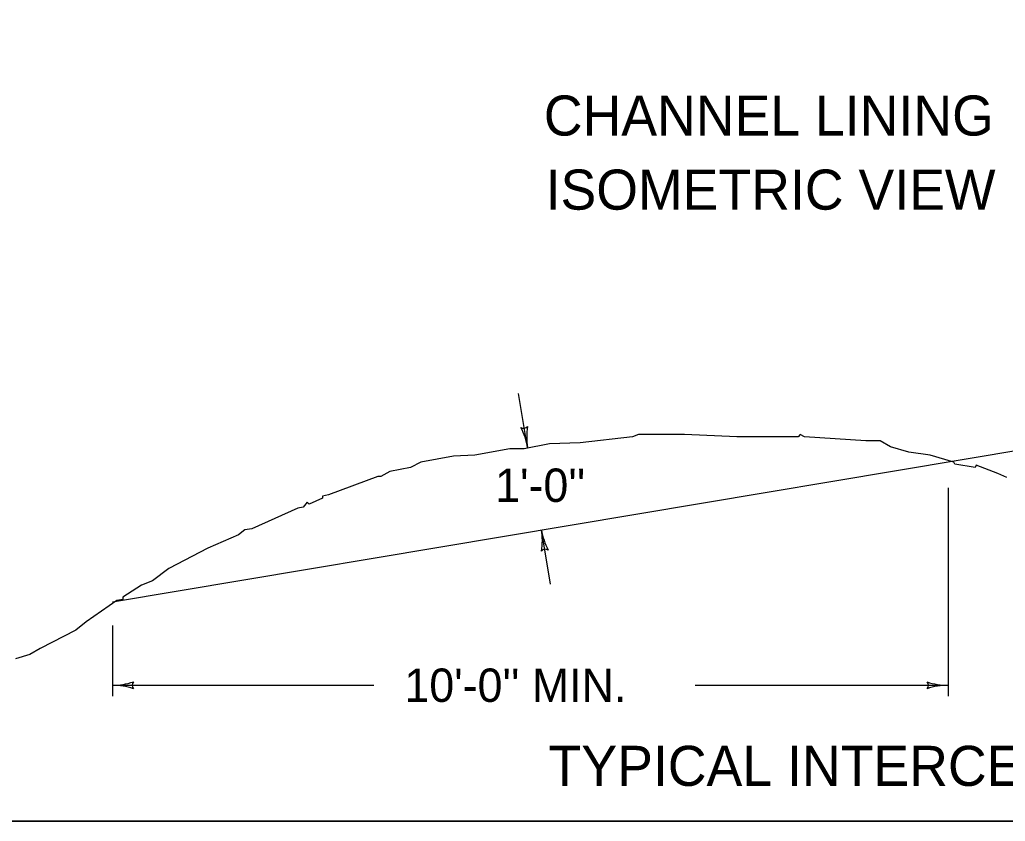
# Model space of a CAD drawing. Extents: x 1007 to 1035.5, y 1000.5 to 1021.5.
# Drawn here: x 1018.19 to 1024.09, y 1000.5 to 1005.3 of the extents above; entities that cross this region are included whole.
import ezdxf

# ---------------------------------------------------------------- set-up
doc = ezdxf.new("R2010")
doc.units = 0
for name, color, linetype in [('Level 1', 7, 'Continuous'), ('Level 10', 7, 'Continuous'), ('Level 11', 7, 'Continuous')]:
    doc.layers.add(name, color=color, linetype=linetype)

msp = doc.modelspace()

# ---------------------------------------------------------------- linework, layer by layer
at = {"layer": 'Level 1'}
for p, q in [((1018.7498, 1001.814), (1030.1458, 1003.721)), ((1021.2343, 1002.7368), (1021.1801, 1003.0606)), ((1023.7498, 1002.4953), (1023.7498, 1001.2495)), ((1021.371, 1001.9198), (1021.3168, 1002.2436)), ((1018.7498, 1001.672), (1018.7498, 1001.2495)), ((1018.7498, 1001.314), (1020.3133, 1001.314)), ((1022.2376, 1001.314), (1023.7498, 1001.314))]:
    msp.add_line(p, q, dxfattribs=at)
msp.add_lwpolyline([(1024.1027, 1002.5572), (1024.0476, 1002.5817), (1023.919, 1002.6307), (1023.9129, 1002.6184), (1023.7904, 1002.6368), (1023.7843, 1002.649), (1023.6435, 1002.6919), (1023.5149, 1002.7103), (1023.4047, 1002.7408), (1023.3434, 1002.7776), (1023.2578, 1002.7776), (1022.8903, 1002.8021), (1022.8658, 1002.8143), (1022.8536, 1002.8021), (1022.4985, 1002.8021), (1022.4863, 1002.8021), (1022.1739, 1002.8143), (1021.8984, 1002.8143), (1021.8617, 1002.8021), (1021.5494, 1002.7653), (1021.3658, 1002.7593), (1021.2127, 1002.7286), (1021.1269, 1002.7286), (1020.9188, 1002.6919), (1020.7902, 1002.6858), (1020.5943, 1002.649), (1020.533, 1002.6184), (1020.4105, 1002.5939), (1020.3554, 1002.5633), (1020.3371, 1002.5633), (1020.0432, 1002.4531), (1020.0064, 1002.447), (1020.0064, 1002.4348), (1019.9268, 1002.398), (1019.9146, 1002.4103), (1019.8901, 1002.3796), (1019.8595, 1002.3735), (1019.5839, 1002.251), (1019.5411, 1002.2449), (1019.5043, 1002.2143), (1019.3207, 1002.1347), (1019.088, 1002.0123), (1018.99, 1001.9388), (1018.9227, 1001.9143), (1018.8124, 1001.8408), (1018.8124, 1001.8285), (1018.7757, 1001.8224), (1018.592, 1001.6938), (1018.5308, 1001.6448), (1018.3165, 1001.5347), (1018.2553, 1001.4979), (1018.1695, 1001.4734)], dxfattribs=at)
for centre, radius, start, end in [((1021.2098, 1002.8835), 0.0313, 238.27279, 320.38948), ((1020.8487, 1002.6723), 0.3909, 9.49819, 28.16698), ((1021.6198, 1002.8013), 0.3909, 170.84535, 189.49208), ((1020.8487, 1002.6723), 0.3909, 9.48597, 9.49819), ((1021.7024, 1002.3081), 0.3909, 189.48597, 189.49819), ((1021.7024, 1002.3081), 0.3909, 189.49819, 208.16697), ((1020.9313, 1002.1791), 0.3909, 350.84535, 9.49208), ((1021.3413, 1002.097), 0.0313, 58.27279, 140.38948), ((1018.7498, 1001.7049), 0.3909, 270, 288.66878), ((1018.8985, 1001.314), 0.0313, 138.7746, 220.89129), ((1023.6012, 1001.314), 0.0313, 318.7746, 40.89129), ((1023.7498, 1001.7049), 0.3909, 251.34716, 269.99389), ((1018.7498, 1001.7049), 0.3909, 269.98778, 270), ((1018.7498, 1000.9231), 0.3909, 71.34716, 89.99389), ((1023.7498, 1000.9231), 0.3909, 90, 108.66878), ((1023.7498, 1000.9231), 0.3909, 89.98778, 90)]:
    msp.add_arc(centre, radius, start, end, dxfattribs=at)
at = {"layer": 'Level 10'}
msp.add_line((1035.5, 1000.5), (1007, 1000.5), dxfattribs=at)
at = {"layer": 'Level 11'}
msp.add_lwpolyline([(1007, 1000.5), (1035.5, 1000.5), (1035.5, 1021.5), (1007, 1021.5)], close=True, dxfattribs=at)

# ---------------------------------------------------------------- texts
at = {"layer": 'Level 1'}
for s, height, p in [('CHANNEL LINING', 0.24, (1021.3311, 1004.6043)), ('ISOMETRIC VIEW', 0.24, (1021.3418, 1004.1609)), ("1'-0''", 0.2, (1021.04, 1002.4116)), ("10'-0'' MIN.", 0.2, (1020.4972, 1001.2145)), ('TYPICAL INTERCEPTOR DITCH', 0.24, (1021.3597, 1000.7118))]:
    msp.add_text(s, height=height, dxfattribs=at).set_placement(p)

doc.saveas('drawing.dxf')
